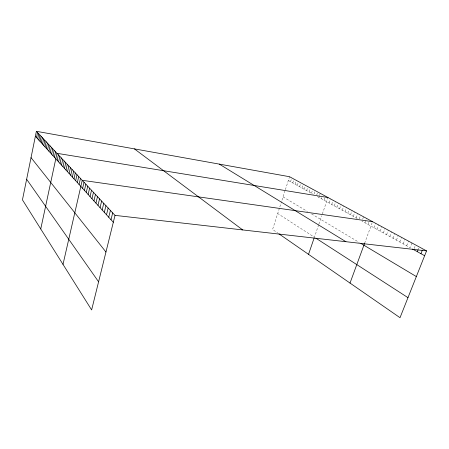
<?xml version="1.0" encoding="UTF-8"?>
<svg xmlns="http://www.w3.org/2000/svg" width="449" height="449" viewBox="0 0 449 449"><rect width="100%" height="100%" fill="white"/><g stroke="black" fill="none" stroke-linecap="round" stroke-linejoin="round"><path stroke-width="0.34" stroke-dasharray="2.25 1.68" d="M279.407 208.235L272.577 229.445L277.813 233.07M279.834 206.905L281.551 201.579M281.983 200.243L285.16 190.365M285.373 189.708L289.554 176.715M290.542 181.716L291.771 177.916M292.77 182.945L294.011 179.129M295.027 184.185L296.273 180.352M297.3 185.443L298.557 181.592M299.601 186.711L300.869 182.844M301.924 187.991L303.204 184.107M304.27 189.287L305.561 185.381M306.645 190.601L307.947 186.677M309.047 191.925L310.36 187.979M311.471 193.261L312.796 189.298M314.143 193.951L315.035 191.296M316.786 194.844L317.364 193.126M318.908 197.369L319.492 195.646M319.682 195.068L320.266 193.345M321.439 198.767L321.832 197.611M324.004 200.181L325.194 196.701M318.683 224.708L314.395 237.224L277.701 213.533M318.891 224.107L321.742 215.784M322.343 214.021L327.995 197.532M329.139 203.015L330.548 198.913M331.71 204.435L333.136 200.316M334.309 205.867L335.745 201.73M336.941 207.32L338.389 203.156M339.596 208.785L341.06 204.604M342.284 210.272L343.76 206.069M345 211.771L346.493 207.545M347.751 213.286L349.255 209.043M350.534 214.824L352.05 210.559M353.346 216.373L354.878 212.085M356.192 217.945L357.741 213.634M359.295 218.916L360.407 215.823M362.657 219.275L363.561 216.788M364.93 222.771L366.524 218.394M367.911 224.416L369.291 220.644M364.605 243.324L372.552 221.66M373.983 227.766L375.622 223.321M377.076 229.473L378.731 225.005M380.202 231.196L381.875 226.706M383.373 232.947L385.057 228.429M386.578 234.715L388.284 230.174M389.822 236.505L391.545 231.942M393.111 238.318L394.851 233.733M396.433 240.159L398.196 235.545M399.806 242.017L401.58 237.375M403.219 243.897L405.015 239.233M406.671 245.805L408.489 241.119M412.008 243.021L410.173 247.736L361.984 221.144M414.18 248.51L415.342 245.547M418.244 249.29L418.715 248.101M288.337 180.498L313.307 194.277M317.404 196.539L357.92 218.899M283.061 196.892L307.526 211.518M311.539 213.915L359.206 242.415"/><path stroke-width="0.67" d="M36.386 131.304L22.45 199.856L91.63 309.933L115.023 215.374L36.386 131.304L289.554 176.715L426.55 250.896L400.014 317.696L278.874 233.8M36.532 137.517L37.542 132.545M37.694 138.803L38.715 133.796M38.872 140.105L39.905 135.07M40.068 141.424L41.112 136.356M41.28 142.765L42.335 137.663M42.509 144.118L43.575 138.988M43.755 145.498L44.827 140.329M45.018 146.89L46.101 141.693M46.303 148.305L47.398 143.074M47.6 149.742L48.705 144.477M48.919 151.195L50.035 145.897M50.254 152.671L51.382 147.339M51.613 154.164L52.752 148.799M52.988 155.685L54.138 150.28M54.38 157.223L55.547 151.784M40.747 228.962L56.972 153.317L327.995 197.532M57.191 160.327L58.381 154.821M58.611 161.893L59.807 156.342M60.043 163.475L61.255 157.891M61.502 165.086L62.725 159.462M62.983 166.719L64.218 161.056M64.482 168.375L65.734 162.678M66.003 170.059L67.266 164.323M67.552 171.765L68.832 165.99M69.124 173.499L70.414 167.685M70.718 175.262L72.025 169.402M72.34 177.046L73.658 171.148M73.984 178.865L75.314 172.927M75.651 180.706L77.004 174.728M77.351 182.58L78.715 176.558M79.075 184.488L80.455 178.421M63.006 264.388L82.229 180.313L372.552 221.66M82.61 188.389L84.025 182.232M84.423 190.387L85.849 184.185M86.264 192.419L87.712 186.172M88.133 194.484L89.598 188.193M90.036 196.589L91.523 190.247M91.972 198.722L93.476 192.335M93.942 200.899L95.463 194.462M95.946 203.111L97.484 196.623M97.983 205.356L99.543 198.823M100.06 207.646L101.637 201.062M102.17 209.98L103.77 203.341M104.32 212.349L105.936 205.659M106.503 214.768L108.147 208.022M108.731 217.226L110.398 210.429M111.004 219.729L112.688 212.877M308.53 254.342L314.199 237.796M350.018 283.072L364.605 243.324M417.306 251.676L418.013 249.891M420.949 253.685L422.369 250.087M115.023 215.374L426.55 250.896M412.536 249.043L424.636 255.722M360.957 243.465L416.346 276.578M219.303 164.115L345.915 241.702M315.855 238.166L407.978 297.648M134.397 148.883L242.718 229.933M35.381 136.249L113.311 222.277M31.032 157.644L105.958 252.012M26.637 179.263L98.589 281.804"/></g></svg>
